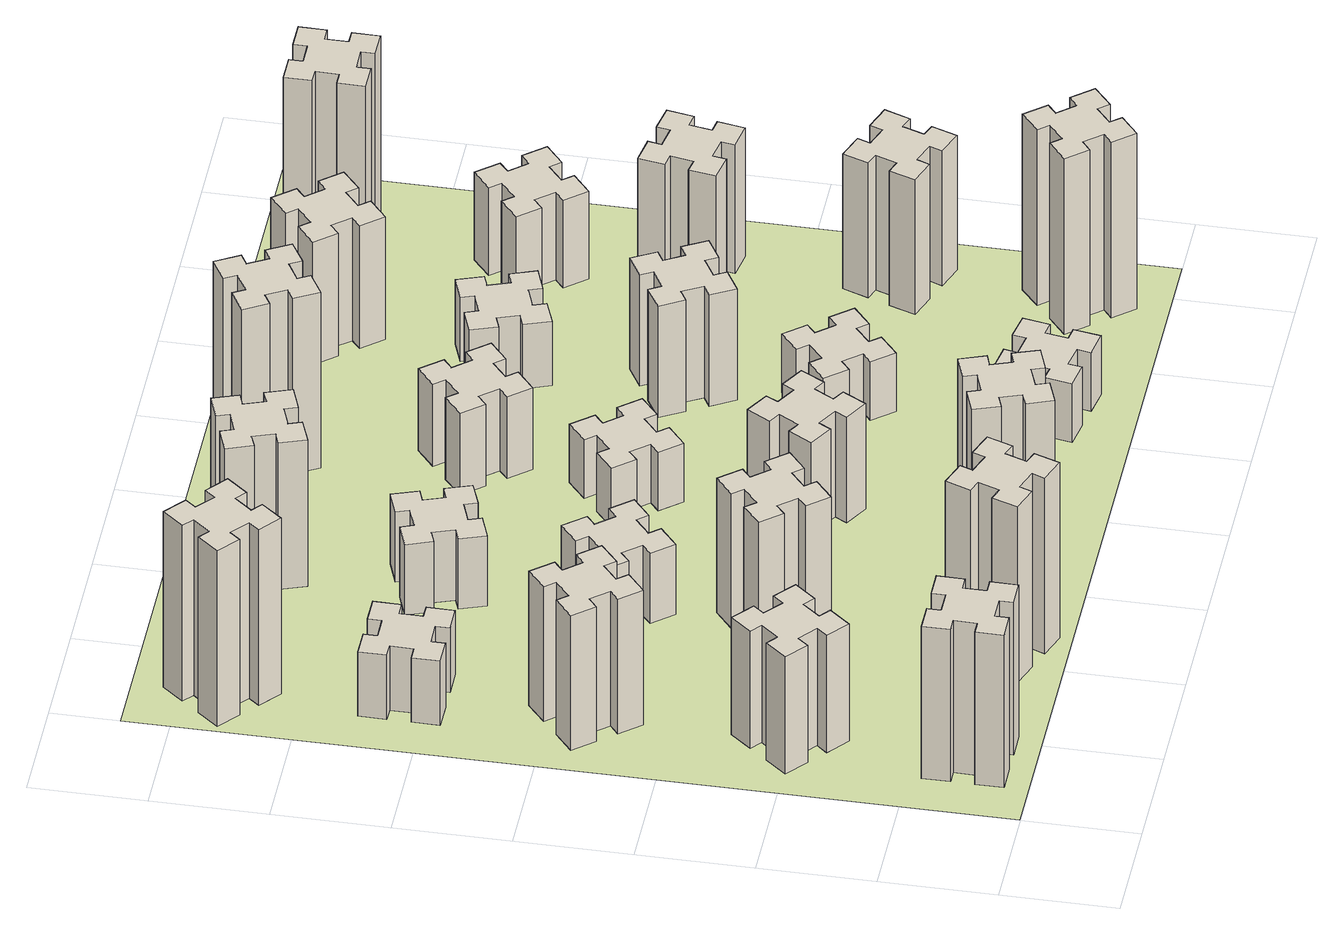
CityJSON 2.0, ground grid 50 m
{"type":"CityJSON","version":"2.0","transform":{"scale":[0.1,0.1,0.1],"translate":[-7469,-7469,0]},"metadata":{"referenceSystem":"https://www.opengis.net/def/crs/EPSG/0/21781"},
"CityObjects":{
"building1":{"type":"Building","attributes":{"class":"1000","function":"1000","usage":"1000","yearOfConstruction":2016,"roofType":"1000","measuredHeight":78,"storeysAboveGround":30,"storeysBelowGround":0},"geometry":[{"type":"Solid","lod":"1","boundaries":[[[[0,1,2,3,4,5,6,7,8,9,10,11,12,13,14,15,16,17,18,19]],[[17,16,20,21]],[[16,15,22,20]],[[15,14,23,22]],[[14,13,24,23]],[[13,12,25,24]],[[12,11,26,25]],[[11,10,27,26]],[[10,9,28,27]],[[9,8,29,28]],[[8,7,30,29]],[[7,6,31,30]],[[6,5,32,31]],[[5,4,33,32]],[[4,3,34,33]],[[3,2,35,34]],[[2,1,36,35]],[[1,0,37,36]],[[0,19,38,37]],[[19,18,39,38]],[[18,17,21,39]],[[24,25,26,27,28,29,30,31,32,33,34,35,36,37,38,39,21,20,22,23]]]]}]},
"building2":{"type":"Building","attributes":{"class":"1000","function":"1000","usage":"1000","yearOfConstruction":2016,"roofType":"1000","measuredHeight":60,"storeysAboveGround":30,"storeysBelowGround":0},"geometry":[{"type":"Solid","lod":"1","boundaries":[[[[40,41,42,43,44,45,46,47,48,49,50,51,52,53,54,55,56,57,58,59]],[[57,56,60,61]],[[56,55,62,60]],[[55,54,63,62]],[[54,53,64,63]],[[53,52,65,64]],[[52,51,66,65]],[[51,50,67,66]],[[50,49,68,67]],[[49,48,69,68]],[[48,47,70,69]],[[47,46,71,70]],[[46,45,72,71]],[[45,44,73,72]],[[44,43,74,73]],[[43,42,75,74]],[[42,41,76,75]],[[41,40,77,76]],[[40,59,78,77]],[[59,58,79,78]],[[58,57,61,79]],[[64,65,66,67,68,69,70,71,72,73,74,75,76,77,78,79,61,60,62,63]]]]}]},
"building3":{"type":"Building","attributes":{"class":"1000","function":"1000","usage":"1000","yearOfConstruction":2016,"roofType":"1000","measuredHeight":69,"storeysAboveGround":30,"storeysBelowGround":0},"geometry":[{"type":"Solid","lod":"1","boundaries":[[[[80,81,82,83,84,85,86,87,88,89,90,91,92,93,94,95,96,97,98,99]],[[97,96,100,101]],[[96,95,102,100]],[[95,94,103,102]],[[94,93,104,103]],[[93,92,105,104]],[[92,91,106,105]],[[91,90,107,106]],[[90,89,108,107]],[[89,88,109,108]],[[88,87,110,109]],[[87,86,111,110]],[[86,85,112,111]],[[85,84,113,112]],[[84,83,114,113]],[[83,82,115,114]],[[82,81,116,115]],[[81,80,117,116]],[[80,99,118,117]],[[99,98,119,118]],[[98,97,101,119]],[[104,105,106,107,108,109,110,111,112,113,114,115,116,117,118,119,101,100,102,103]]]]}]},
"building4":{"type":"Building","attributes":{"class":"1000","function":"1000","usage":"1000","yearOfConstruction":2016,"roofType":"1000","measuredHeight":33,"storeysAboveGround":30,"storeysBelowGround":0},"geometry":[{"type":"Solid","lod":"1","boundaries":[[[[120,121,122,123,124,125,126,127,128,129,130,131,132,133,134,135,136,137,138,139]],[[137,136,140,141]],[[136,135,142,140]],[[135,134,143,142]],[[134,133,144,143]],[[133,132,145,144]],[[132,131,146,145]],[[131,130,147,146]],[[130,129,148,147]],[[129,128,149,148]],[[128,127,150,149]],[[127,126,151,150]],[[126,125,152,151]],[[125,124,153,152]],[[124,123,154,153]],[[123,122,155,154]],[[122,121,156,155]],[[121,120,157,156]],[[120,139,158,157]],[[139,138,159,158]],[[138,137,141,159]],[[144,145,146,147,148,149,150,151,152,153,154,155,156,157,158,159,141,140,142,143]]]]}]},
"building5":{"type":"Building","attributes":{"class":"1000","function":"1000","usage":"1000","yearOfConstruction":2016,"roofType":"1000","measuredHeight":90,"storeysAboveGround":30,"storeysBelowGround":0},"geometry":[{"type":"Solid","lod":"1","boundaries":[[[[160,161,162,163,164,165,166,167,168,169,170,171,172,173,174,175,176,177,178,179]],[[177,176,180,181]],[[176,175,182,180]],[[175,174,183,182]],[[174,173,184,183]],[[173,172,185,184]],[[172,171,186,185]],[[171,170,187,186]],[[170,169,188,187]],[[169,168,189,188]],[[168,167,190,189]],[[167,166,191,190]],[[166,165,192,191]],[[165,164,193,192]],[[164,163,194,193]],[[163,162,195,194]],[[162,161,196,195]],[[161,160,197,196]],[[160,179,198,197]],[[179,178,199,198]],[[178,177,181,199]],[[184,185,186,187,188,189,190,191,192,193,194,195,196,197,198,199,181,180,182,183]]]]}]},
"building6":{"type":"Building","attributes":{"class":"1000","function":"1000","usage":"1000","yearOfConstruction":2016,"roofType":"1000","measuredHeight":90,"storeysAboveGround":30,"storeysBelowGround":0},"geometry":[{"type":"Solid","lod":"1","boundaries":[[[[200,201,202,203,204,205,206,207,208,209,210,211,212,213,214,215,216,217,218,219]],[[217,216,220,221]],[[216,215,222,220]],[[215,214,223,222]],[[214,213,224,223]],[[213,212,225,224]],[[212,211,226,225]],[[211,210,227,226]],[[210,209,228,227]],[[209,208,229,228]],[[208,207,230,229]],[[207,206,231,230]],[[206,205,232,231]],[[205,204,233,232]],[[204,203,234,233]],[[203,202,235,234]],[[202,201,236,235]],[[201,200,237,236]],[[200,219,238,237]],[[219,218,239,238]],[[218,217,221,239]],[[224,225,226,227,228,229,230,231,232,233,234,235,236,237,238,239,221,220,222,223]]]]}]},
"building7":{"type":"Building","attributes":{"class":"1000","function":"1000","usage":"1000","yearOfConstruction":2016,"roofType":"1000","measuredHeight":69,"storeysAboveGround":30,"storeysBelowGround":0},"geometry":[{"type":"Solid","lod":"1","boundaries":[[[[240,241,242,243,244,245,246,247,248,249,250,251,252,253,254,255,256,257,258,259]],[[257,256,260,261]],[[256,255,262,260]],[[255,254,263,262]],[[254,253,264,263]],[[253,252,265,264]],[[252,251,266,265]],[[251,250,267,266]],[[250,249,268,267]],[[249,248,269,268]],[[248,247,270,269]],[[247,246,271,270]],[[246,245,272,271]],[[245,244,273,272]],[[244,243,274,273]],[[243,242,275,274]],[[242,241,276,275]],[[241,240,277,276]],[[240,259,278,277]],[[259,258,279,278]],[[258,257,261,279]],[[264,265,266,267,268,269,270,271,272,273,274,275,276,277,278,279,261,260,262,263]]]]}]},
"building8":{"type":"Building","attributes":{"class":"1000","function":"1000","usage":"1000","yearOfConstruction":2016,"roofType":"1000","measuredHeight":36,"storeysAboveGround":30,"storeysBelowGround":0},"geometry":[{"type":"Solid","lod":"1","boundaries":[[[[280,281,282,283,284,285,286,287,288,289,290,291,292,293,294,295,296,297,298,299]],[[297,296,300,301]],[[296,295,302,300]],[[295,294,303,302]],[[294,293,304,303]],[[293,292,305,304]],[[292,291,306,305]],[[291,290,307,306]],[[290,289,308,307]],[[289,288,309,308]],[[288,287,310,309]],[[287,286,311,310]],[[286,285,312,311]],[[285,284,313,312]],[[284,283,314,313]],[[283,282,315,314]],[[282,281,316,315]],[[281,280,317,316]],[[280,299,318,317]],[[299,298,319,318]],[[298,297,301,319]],[[304,305,306,307,308,309,310,311,312,313,314,315,316,317,318,319,301,300,302,303]]]]}]},
"building9":{"type":"Building","attributes":{"class":"1000","function":"1000","usage":"1000","yearOfConstruction":2016,"roofType":"1000","measuredHeight":87,"storeysAboveGround":30,"storeysBelowGround":0},"geometry":[{"type":"Solid","lod":"1","boundaries":[[[[320,321,322,323,324,325,326,327,328,329,330,331,332,333,334,335,336,337,338,339]],[[337,336,340,341]],[[336,335,342,340]],[[335,334,343,342]],[[334,333,344,343]],[[333,332,345,344]],[[332,331,346,345]],[[331,330,347,346]],[[330,329,348,347]],[[329,328,349,348]],[[328,327,350,349]],[[327,326,351,350]],[[326,325,352,351]],[[325,324,353,352]],[[324,323,354,353]],[[323,322,355,354]],[[322,321,356,355]],[[321,320,357,356]],[[320,339,358,357]],[[339,338,359,358]],[[338,337,341,359]],[[344,345,346,347,348,349,350,351,352,353,354,355,356,357,358,359,341,340,342,343]]]]}]},
"building10":{"type":"Building","attributes":{"class":"1000","function":"1000","usage":"1000","yearOfConstruction":2016,"roofType":"1000","measuredHeight":36,"storeysAboveGround":30,"storeysBelowGround":0},"geometry":[{"type":"Solid","lod":"1","boundaries":[[[[360,361,362,363,364,365,366,367,368,369,370,371,372,373,374,375,376,377,378,379]],[[377,376,380,381]],[[376,375,382,380]],[[375,374,383,382]],[[374,373,384,383]],[[373,372,385,384]],[[372,371,386,385]],[[371,370,387,386]],[[370,369,388,387]],[[369,368,389,388]],[[368,367,390,389]],[[367,366,391,390]],[[366,365,392,391]],[[365,364,393,392]],[[364,363,394,393]],[[363,362,395,394]],[[362,361,396,395]],[[361,360,397,396]],[[360,379,398,397]],[[379,378,399,398]],[[378,377,381,399]],[[384,385,386,387,388,389,390,391,392,393,394,395,396,397,398,399,381,380,382,383]]]]}]},
"building11":{"type":"Building","attributes":{"class":"1000","function":"1000","usage":"1000","yearOfConstruction":2016,"roofType":"1000","measuredHeight":75,"storeysAboveGround":30,"storeysBelowGround":0},"geometry":[{"type":"Solid","lod":"1","boundaries":[[[[400,401,402,403,404,405,406,407,408,409,410,411,412,413,414,415,416,417,418,419]],[[417,416,420,421]],[[416,415,422,420]],[[415,414,423,422]],[[414,413,424,423]],[[413,412,425,424]],[[412,411,426,425]],[[411,410,427,426]],[[410,409,428,427]],[[409,408,429,428]],[[408,407,430,429]],[[407,406,431,430]],[[406,405,432,431]],[[405,404,433,432]],[[404,403,434,433]],[[403,402,435,434]],[[402,401,436,435]],[[401,400,437,436]],[[400,419,438,437]],[[419,418,439,438]],[[418,417,421,439]],[[424,425,426,427,428,429,430,431,432,433,434,435,436,437,438,439,421,420,422,423]]]]}]},
"building12":{"type":"Building","attributes":{"class":"1000","function":"1000","usage":"1000","yearOfConstruction":2016,"roofType":"1000","measuredHeight":54,"storeysAboveGround":30,"storeysBelowGround":0},"geometry":[{"type":"Solid","lod":"1","boundaries":[[[[440,441,442,443,444,445,446,447,448,449,450,451,452,453,454,455,456,457,458,459]],[[457,456,460,461]],[[456,455,462,460]],[[455,454,463,462]],[[454,453,464,463]],[[453,452,465,464]],[[452,451,466,465]],[[451,450,467,466]],[[450,449,468,467]],[[449,448,469,468]],[[448,447,470,469]],[[447,446,471,470]],[[446,445,472,471]],[[445,444,473,472]],[[444,443,474,473]],[[443,442,475,474]],[[442,441,476,475]],[[441,440,477,476]],[[440,459,478,477]],[[459,458,479,478]],[[458,457,461,479]],[[464,465,466,467,468,469,470,471,472,473,474,475,476,477,478,479,461,460,462,463]]]]}]},
"building13":{"type":"Building","attributes":{"class":"1000","function":"1000","usage":"1000","yearOfConstruction":2016,"roofType":"1000","measuredHeight":30,"storeysAboveGround":30,"storeysBelowGround":0},"geometry":[{"type":"Solid","lod":"1","boundaries":[[[[480,481,482,483,484,485,486,487,488,489,490,491,492,493,494,495,496,497,498,499]],[[497,496,500,501]],[[496,495,502,500]],[[495,494,503,502]],[[494,493,504,503]],[[493,492,505,504]],[[492,491,506,505]],[[491,490,507,506]],[[490,489,508,507]],[[489,488,509,508]],[[488,487,510,509]],[[487,486,511,510]],[[486,485,512,511]],[[485,484,513,512]],[[484,483,514,513]],[[483,482,515,514]],[[482,481,516,515]],[[481,480,517,516]],[[480,499,518,517]],[[499,498,519,518]],[[498,497,501,519]],[[504,505,506,507,508,509,510,511,512,513,514,515,516,517,518,519,501,500,502,503]]]]}]},
"building14":{"type":"Building","attributes":{"class":"1000","function":"1000","usage":"1000","yearOfConstruction":2016,"roofType":"1000","measuredHeight":42,"storeysAboveGround":30,"storeysBelowGround":0},"geometry":[{"type":"Solid","lod":"1","boundaries":[[[[520,521,522,523,524,525,526,527,528,529,530,531,532,533,534,535,536,537,538,539]],[[537,536,540,541]],[[536,535,542,540]],[[535,534,543,542]],[[534,533,544,543]],[[533,532,545,544]],[[532,531,546,545]],[[531,530,547,546]],[[530,529,548,547]],[[529,528,549,548]],[[528,527,550,549]],[[527,526,551,550]],[[526,525,552,551]],[[525,524,553,552]],[[524,523,554,553]],[[523,522,555,554]],[[522,521,556,555]],[[521,520,557,556]],[[520,539,558,557]],[[539,538,559,558]],[[538,537,541,559]],[[544,545,546,547,548,549,550,551,552,553,554,555,556,557,558,559,541,540,542,543]]]]}]},
"building15":{"type":"Building","attributes":{"class":"1000","function":"1000","usage":"1000","yearOfConstruction":2016,"roofType":"1000","measuredHeight":30,"storeysAboveGround":30,"storeysBelowGround":0},"geometry":[{"type":"Solid","lod":"1","boundaries":[[[[560,561,562,563,564,565,566,567,568,569,570,571,572,573,574,575,576,577,578,579]],[[577,576,580,581]],[[576,575,582,580]],[[575,574,583,582]],[[574,573,584,583]],[[573,572,585,584]],[[572,571,586,585]],[[571,570,587,586]],[[570,569,588,587]],[[569,568,589,588]],[[568,567,590,589]],[[567,566,591,590]],[[566,565,592,591]],[[565,564,593,592]],[[564,563,594,593]],[[563,562,595,594]],[[562,561,596,595]],[[561,560,597,596]],[[560,579,598,597]],[[579,578,599,598]],[[578,577,581,599]],[[584,585,586,587,588,589,590,591,592,593,594,595,596,597,598,599,581,580,582,583]]]]}]},
"building16":{"type":"Building","attributes":{"class":"1000","function":"1000","usage":"1000","yearOfConstruction":2016,"roofType":"1000","measuredHeight":90,"storeysAboveGround":30,"storeysBelowGround":0},"geometry":[{"type":"Solid","lod":"1","boundaries":[[[[600,601,602,603,604,605,606,607,608,609,610,611,612,613,614,615,616,617,618,619]],[[617,616,620,621]],[[616,615,622,620]],[[615,614,623,622]],[[614,613,624,623]],[[613,612,625,624]],[[612,611,626,625]],[[611,610,627,626]],[[610,609,628,627]],[[609,608,629,628]],[[608,607,630,629]],[[607,606,631,630]],[[606,605,632,631]],[[605,604,633,632]],[[604,603,634,633]],[[603,602,635,634]],[[602,601,636,635]],[[601,600,637,636]],[[600,619,638,637]],[[619,618,639,638]],[[618,617,621,639]],[[624,625,626,627,628,629,630,631,632,633,634,635,636,637,638,639,621,620,622,623]]]]}]},
"building17":{"type":"Building","attributes":{"class":"1000","function":"1000","usage":"1000","yearOfConstruction":2016,"roofType":"1000","measuredHeight":30,"storeysAboveGround":30,"storeysBelowGround":0},"geometry":[{"type":"Solid","lod":"1","boundaries":[[[[640,641,642,643,644,645,646,647,648,649,650,651,652,653,654,655,656,657,658,659]],[[657,656,660,661]],[[656,655,662,660]],[[655,654,663,662]],[[654,653,664,663]],[[653,652,665,664]],[[652,651,666,665]],[[651,650,667,666]],[[650,649,668,667]],[[649,648,669,668]],[[648,647,670,669]],[[647,646,671,670]],[[646,645,672,671]],[[645,644,673,672]],[[644,643,674,673]],[[643,642,675,674]],[[642,641,676,675]],[[641,640,677,676]],[[640,659,678,677]],[[659,658,679,678]],[[658,657,661,679]],[[664,665,666,667,668,669,670,671,672,673,674,675,676,677,678,679,661,660,662,663]]]]}]},
"building18":{"type":"Building","attributes":{"class":"1000","function":"1000","usage":"1000","yearOfConstruction":2016,"roofType":"1000","measuredHeight":57,"storeysAboveGround":30,"storeysBelowGround":0},"geometry":[{"type":"Solid","lod":"1","boundaries":[[[[680,681,682,683,684,685,686,687,688,689,690,691,692,693,694,695,696,697,698,699]],[[697,696,700,701]],[[696,695,702,700]],[[695,694,703,702]],[[694,693,704,703]],[[693,692,705,704]],[[692,691,706,705]],[[691,690,707,706]],[[690,689,708,707]],[[689,688,709,708]],[[688,687,710,709]],[[687,686,711,710]],[[686,685,712,711]],[[685,684,713,712]],[[684,683,714,713]],[[683,682,715,714]],[[682,681,716,715]],[[681,680,717,716]],[[680,699,718,717]],[[699,698,719,718]],[[698,697,701,719]],[[704,705,706,707,708,709,710,711,712,713,714,715,716,717,718,719,701,700,702,703]]]]}]},
"building19":{"type":"Building","attributes":{"class":"1000","function":"1000","usage":"1000","yearOfConstruction":2016,"roofType":"1000","measuredHeight":33,"storeysAboveGround":30,"storeysBelowGround":0},"geometry":[{"type":"Solid","lod":"1","boundaries":[[[[720,721,722,723,724,725,726,727,728,729,730,731,732,733,734,735,736,737,738,739]],[[737,736,740,741]],[[736,735,742,740]],[[735,734,743,742]],[[734,733,744,743]],[[733,732,745,744]],[[732,731,746,745]],[[731,730,747,746]],[[730,729,748,747]],[[729,728,749,748]],[[728,727,750,749]],[[727,726,751,750]],[[726,725,752,751]],[[725,724,753,752]],[[724,723,754,753]],[[723,722,755,754]],[[722,721,756,755]],[[721,720,757,756]],[[720,739,758,757]],[[739,738,759,758]],[[738,737,741,759]],[[744,745,746,747,748,749,750,751,752,753,754,755,756,757,758,759,741,740,742,743]]]]}]},
"building20":{"type":"Building","attributes":{"class":"1000","function":"1000","usage":"1000","yearOfConstruction":2016,"roofType":"1000","measuredHeight":90,"storeysAboveGround":30,"storeysBelowGround":0},"geometry":[{"type":"Solid","lod":"1","boundaries":[[[[760,761,762,763,764,765,766,767,768,769,770,771,772,773,774,775,776,777,778,779]],[[777,776,780,781]],[[776,775,782,780]],[[775,774,783,782]],[[774,773,784,783]],[[773,772,785,784]],[[772,771,786,785]],[[771,770,787,786]],[[770,769,788,787]],[[769,768,789,788]],[[768,767,790,789]],[[767,766,791,790]],[[766,765,792,791]],[[765,764,793,792]],[[764,763,794,793]],[[763,762,795,794]],[[762,761,796,795]],[[761,760,797,796]],[[760,779,798,797]],[[779,778,799,798]],[[778,777,781,799]],[[784,785,786,787,788,789,790,791,792,793,794,795,796,797,798,799,781,780,782,783]]]]}]},
"building21":{"type":"Building","attributes":{"class":"1000","function":"1000","usage":"1000","yearOfConstruction":2016,"roofType":"1000","measuredHeight":63,"storeysAboveGround":30,"storeysBelowGround":0},"geometry":[{"type":"Solid","lod":"1","boundaries":[[[[800,801,802,803,804,805,806,807,808,809,810,811,812,813,814,815,816,817,818,819]],[[817,816,820,821]],[[816,815,822,820]],[[815,814,823,822]],[[814,813,824,823]],[[813,812,825,824]],[[812,811,826,825]],[[811,810,827,826]],[[810,809,828,827]],[[809,808,829,828]],[[808,807,830,829]],[[807,806,831,830]],[[806,805,832,831]],[[805,804,833,832]],[[804,803,834,833]],[[803,802,835,834]],[[802,801,836,835]],[[801,800,837,836]],[[800,819,838,837]],[[819,818,839,838]],[[818,817,821,839]],[[824,825,826,827,828,829,830,831,832,833,834,835,836,837,838,839,821,820,822,823]]]]}]},
"building22":{"type":"Building","attributes":{"class":"1000","function":"1000","usage":"1000","yearOfConstruction":2016,"roofType":"1000","measuredHeight":69,"storeysAboveGround":30,"storeysBelowGround":0},"geometry":[{"type":"Solid","lod":"1","boundaries":[[[[840,841,842,843,844,845,846,847,848,849,850,851,852,853,854,855,856,857,858,859]],[[857,856,860,861]],[[856,855,862,860]],[[855,854,863,862]],[[854,853,864,863]],[[853,852,865,864]],[[852,851,866,865]],[[851,850,867,866]],[[850,849,868,867]],[[849,848,869,868]],[[848,847,870,869]],[[847,846,871,870]],[[846,845,872,871]],[[845,844,873,872]],[[844,843,874,873]],[[843,842,875,874]],[[842,841,876,875]],[[841,840,877,876]],[[840,859,878,877]],[[859,858,879,878]],[[858,857,861,879]],[[864,865,866,867,868,869,870,871,872,873,874,875,876,877,878,879,861,860,862,863]]]]}]},
"building23":{"type":"Building","attributes":{"class":"1000","function":"1000","usage":"1000","yearOfConstruction":2016,"roofType":"1000","measuredHeight":66,"storeysAboveGround":30,"storeysBelowGround":0},"geometry":[{"type":"Solid","lod":"1","boundaries":[[[[880,881,882,883,884,885,886,887,888,889,890,891,892,893,894,895,896,897,898,899]],[[897,896,900,901]],[[896,895,902,900]],[[895,894,903,902]],[[894,893,904,903]],[[893,892,905,904]],[[892,891,906,905]],[[891,890,907,906]],[[890,889,908,907]],[[889,888,909,908]],[[888,887,910,909]],[[887,886,911,910]],[[886,885,912,911]],[[885,884,913,912]],[[884,883,914,913]],[[883,882,915,914]],[[882,881,916,915]],[[881,880,917,916]],[[880,899,918,917]],[[899,898,919,918]],[[898,897,901,919]],[[904,905,906,907,908,909,910,911,912,913,914,915,916,917,918,919,901,900,902,903]]]]}]},
"building24":{"type":"Building","attributes":{"class":"1000","function":"1000","usage":"1000","yearOfConstruction":2016,"roofType":"1000","measuredHeight":45,"storeysAboveGround":30,"storeysBelowGround":0},"geometry":[{"type":"Solid","lod":"1","boundaries":[[[[920,921,922,923,924,925,926,927,928,929,930,931,932,933,934,935,936,937,938,939]],[[937,936,940,941]],[[936,935,942,940]],[[935,934,943,942]],[[934,933,944,943]],[[933,932,945,944]],[[932,931,946,945]],[[931,930,947,946]],[[930,929,948,947]],[[929,928,949,948]],[[928,927,950,949]],[[927,926,951,950]],[[926,925,952,951]],[[925,924,953,952]],[[924,923,954,953]],[[923,922,955,954]],[[922,921,956,955]],[[921,920,957,956]],[[920,939,958,957]],[[939,938,959,958]],[[938,937,941,959]],[[944,945,946,947,948,949,950,951,952,953,954,955,956,957,958,959,941,940,942,943]]]]}]},
"building25":{"type":"Building","attributes":{"class":"1000","function":"1000","usage":"1000","yearOfConstruction":2016,"roofType":"1000","measuredHeight":90,"storeysAboveGround":30,"storeysBelowGround":0},"geometry":[{"type":"Solid","lod":"1","boundaries":[[[[960,961,962,963,964,965,966,967,968,969,970,971,972,973,974,975,976,977,978,979]],[[977,976,980,981]],[[976,975,982,980]],[[975,974,983,982]],[[974,973,984,983]],[[973,972,985,984]],[[972,971,986,985]],[[971,970,987,986]],[[970,969,988,987]],[[969,968,989,988]],[[968,967,990,989]],[[967,966,991,990]],[[966,965,992,991]],[[965,964,993,992]],[[964,963,994,993]],[[963,962,995,994]],[[962,961,996,995]],[[961,960,997,996]],[[960,979,998,997]],[[979,978,999,998]],[[978,977,981,999]],[[984,985,986,987,988,989,990,991,992,993,994,995,996,997,998,999,981,980,982,983]]]]}]},
"landuse1":{"type":"LandUse","attributes":{"name":"plot1","function":"1010"},"geometry":[{"type":"MultiSurface","lod":"1","boundaries":[[[1000,1001,1002,1003]]]}]}
},
"vertices":[
[265,325,0],[265,225,0],[205,225,0],[205,105,0],[325,105,0],[325,165,0],[425,165,0],[425,105,0],[545,105,0],[545,225,0],[485,225,0],[485,325,0],[545,325,0],[545,445,0],[425,445,0],[425,385,0],[325,385,0],[325,445,0],[205,445,0],[205,325,0],[325,385,780],[325,445,780],[425,385,780],[425,445,780],[545,445,780],[545,325,780],[485,325,780],[485,225,780],[545,225,780],[545,105,780],[425,105,780],[425,165,780],[325,165,780],[325,105,780],[205,105,780],[205,225,780],[265,225,780],[265,325,780],[205,325,780],[205,445,780],
[484,1067,0],[408,1132,0],[446,1178,0],[354,1255,0],[277,1163,0],[323,1124,0],[259,1048,0],[213,1086,0],[136,994,0],[228,917,0],[266,963,0],[343,899,0],[304,853,0],[396,776,0],[473,868,0],[427,906,0],[492,983,0],[538,944,0],[615,1036,0],[523,1113,0],[492,983,600],[538,944,600],[427,906,600],[473,868,600],[396,776,600],[304,853,600],[343,899,600],[266,963,600],[228,917,600],[136,994,600],[213,1086,600],[259,1048,600],[323,1124,600],[277,1163,600],[354,1255,600],[446,1178,600],[408,1132,600],[484,1067,600],[523,1113,600],[615,1036,600],
[492,1888,0],[427,1964,0],[473,2003,0],[396,2095,0],[304,2018,0],[343,1972,0],[266,1907,0],[228,1953,0],[136,1876,0],[213,1784,0],[259,1823,0],[323,1746,0],[277,1708,0],[354,1616,0],[446,1693,0],[408,1739,0],[484,1803,0],[523,1757,0],[615,1834,0],[538,1926,0],[484,1803,690],[523,1757,690],[408,1739,690],[446,1693,690],[354,1616,690],[277,1708,690],[323,1746,690],[259,1823,690],[213,1784,690],[136,1876,690],[228,1953,690],[266,1907,690],[343,1972,690],[304,2018,690],[396,2095,690],[473,2003,690],[427,1964,690],[492,1888,690],[538,1926,690],[615,1834,690],
[485,2545,0],[485,2645,0],[545,2645,0],[545,2765,0],[425,2765,0],[425,2705,0],[325,2705,0],[325,2765,0],[205,2765,0],[205,2645,0],[265,2645,0],[265,2545,0],[205,2545,0],[205,2425,0],[325,2425,0],[325,2485,0],[425,2485,0],[425,2425,0],[545,2425,0],[545,2545,0],[425,2485,330],[425,2425,330],[325,2485,330],[325,2425,330],[205,2425,330],[205,2545,330],[265,2545,330],[265,2645,330],[205,2645,330],[205,2765,330],[325,2765,330],[325,2705,330],[425,2705,330],[425,2765,330],[545,2765,330],[545,2645,330],[485,2645,330],[485,2545,330],[545,2545,330],[545,2425,330],
[1029,360,0],[995,266,0],[939,287,0],[897,174,0],[1010,133,0],[1031,189,0],[1125,155,0],[1104,99,0],[1217,57,0],[1258,170,0],[1202,191,0],[1236,285,0],[1292,264,0],[1333,377,0],[1220,418,0],[1200,362,0],[1106,396,0],[1127,452,0],[1014,493,0],[973,380,0],[1106,396,900],[1127,452,900],[1200,362,900],[1220,418,900],[1333,377,900],[1292,264,900],[1236,285,900],[1202,191,900],[1258,170,900],[1217,57,900],[1104,99,900],[1125,155,900],[1031,189,900],[1010,133,900],[897,174,900],[939,287,900],[995,266,900],[1029,360,900],[973,380,900],[1014,493,900],
[384,3387,0],[308,3452,0],[346,3498,0],[254,3575,0],[177,3483,0],[223,3444,0],[159,3368,0],[113,3406,0],[36,3314,0],[128,3237,0],[166,3283,0],[243,3219,0],[204,3173,0],[296,3096,0],[373,3188,0],[327,3226,0],[392,3303,0],[438,3264,0],[515,3356,0],[423,3433,0],[392,3303,900],[438,3264,900],[327,3226,900],[373,3188,900],[296,3096,900],[204,3173,900],[243,3219,900],[166,3283,900],[128,3237,900],[36,3314,900],[113,3406,900],[159,3368,900],[223,3444,900],[177,3483,900],[254,3575,900],[346,3498,900],[308,3452,900],[384,3387,900],[423,3433,900],[515,3356,900],
[1083,1332,0],[1006,1267,0],[968,1313,0],[876,1236,0],[953,1144,0],[999,1183,0],[1063,1106,0],[1017,1068,0],[1094,976,0],[1186,1053,0],[1148,1099,0],[1224,1163,0],[1263,1117,0],[1355,1194,0],[1278,1286,0],[1232,1248,0],[1167,1324,0],[1213,1363,0],[1136,1455,0],[1044,1378,0],[1167,1324,690],[1213,1363,690],[1232,1248,690],[1278,1286,690],[1355,1194,690],[1263,1117,690],[1224,1163,690],[1148,1099,690],[1186,1053,690],[1094,976,690],[1017,1068,690],[1063,1106,690],[999,1183,690],[953,1144,690],[876,1236,690],[968,1313,690],[1006,1267,690],[1083,1332,690],[1044,1378,690],[1136,1455,690],
[1083,1972,0],[1006,1907,0],[968,1953,0],[876,1876,0],[953,1784,0],[999,1823,0],[1063,1746,0],[1017,1708,0],[1094,1616,0],[1186,1693,0],[1148,1739,0],[1224,1803,0],[1263,1757,0],[1355,1834,0],[1278,1926,0],[1232,1888,0],[1167,1964,0],[1213,2003,0],[1136,2095,0],[1044,2018,0],[1167,1964,360],[1213,2003,360],[1232,1888,360],[1278,1926,360],[1355,1834,360],[1263,1757,360],[1224,1803,360],[1148,1739,360],[1186,1693,360],[1094,1616,360],[1017,1708,360],[1063,1746,360],[999,1823,360],[953,1784,360],[876,1876,360],[968,1953,360],[1006,1907,360],[1083,1972,360],[1044,2018,360],[1136,2095,360],
[1635,385,0],[1669,291,0],[1613,270,0],[1654,157,0],[1767,199,0],[1746,255,0],[1840,289,0],[1860,233,0],[1973,274,0],[1932,387,0],[1876,366,0],[1842,460,0],[1898,480,0],[1857,593,0],[1744,552,0],[1765,496,0],[1671,462,0],[1650,518,0],[1537,477,0],[1579,364,0],[1671,462,870],[1650,518,870],[1765,496,870],[1744,552,870],[1857,593,870],[1898,480,870],[1842,460,870],[1876,366,870],[1932,387,870],[1973,274,870],[1860,233,870],[1840,289,870],[1746,255,870],[1767,199,870],[1654,157,870],[1613,270,870],[1669,291,870],[1635,385,870],[1579,364,870],[1537,477,870],
[1106,2475,0],[1200,2509,0],[1220,2453,0],[1333,2494,0],[1292,2607,0],[1236,2586,0],[1202,2680,0],[1258,2700,0],[1217,2813,0],[1104,2772,0],[1125,2716,0],[1031,2682,0],[1010,2738,0],[897,2697,0],[939,2584,0],[995,2605,0],[1029,2511,0],[973,2490,0],[1014,2377,0],[1127,2419,0],[1029,2511,360],[973,2490,360],[995,2605,360],[939,2584,360],[897,2697,360],[1010,2738,360],[1031,2682,360],[1125,2716,360],[1104,2772,360],[1217,2813,360],[1258,2700,360],[1202,2680,360],[1236,2586,360],[1292,2607,360],[1333,2494,360],[1220,2453,360],[1200,2509,360],[1106,2475,360],[1127,2419,360],[1014,2377,360],
[1125,3456,0],[1031,3422,0],[1010,3478,0],[897,3437,0],[939,3324,0],[995,3345,0],[1029,3251,0],[973,3230,0],[1014,3117,0],[1127,3159,0],[1106,3215,0],[1200,3249,0],[1220,3193,0],[1333,3234,0],[1292,3347,0],[1236,3326,0],[1202,3420,0],[1258,3440,0],[1217,3553,0],[1104,3512,0],[1202,3420,750],[1258,3440,750],[1236,3326,750],[1292,3347,750],[1333,3234,750],[1220,3193,750],[1200,3249,750],[1106,3215,750],[1127,3159,750],[1014,3117,750],[973,3230,750],[1029,3251,750],[995,3345,750],[939,3324,750],[897,3437,750],[1010,3478,750],[1031,3422,750],[1125,3456,750],[1104,3512,750],[1217,3553,750],
[1954,1286,0],[1867,1336,0],[1897,1388,0],[1793,1448,0],[1733,1344,0],[1785,1314,0],[1735,1227,0],[1683,1257,0],[1623,1153,0],[1727,1093,0],[1757,1145,0],[1844,1095,0],[1814,1043,0],[1918,983,0],[1978,1087,0],[1926,1117,0],[1976,1204,0],[2028,1174,0],[2088,1278,0],[1984,1338,0],[1976,1204,540],[2028,1174,540],[1926,1117,540],[1978,1087,540],[1918,983,540],[1814,1043,540],[1844,1095,540],[1757,1145,540],[1727,1093,540],[1623,1153,540],[1683,1257,540],[1735,1227,540],[1785,1314,540],[1733,1344,540],[1793,1448,540],[1897,1388,540],[1867,1336,540],[1954,1286,540],[1984,1338,540],[2088,1278,540],
[1972,1988,0],[1907,2064,0],[1953,2103,0],[1876,2195,0],[1784,2118,0],[1823,2072,0],[1746,2007,0],[1708,2053,0],[1616,1976,0],[1693,1884,0],[1739,1923,0],[1803,1846,0],[1757,1808,0],[1834,1716,0],[1926,1793,0],[1888,1839,0],[1964,1903,0],[2003,1857,0],[2095,1934,0],[2018,2026,0],[1964,1903,300],[2003,1857,300],[1888,1839,300],[1926,1793,300],[1834,1716,300],[1757,1808,300],[1803,1846,300],[1739,1923,300],[1693,1884,300],[1616,1976,300],[1708,2053,300],[1746,2007,300],[1823,2072,300],[1784,2118,300],[1876,2195,300],[1953,2103,300],[1907,2064,300],[1972,1988,300],[2018,2026,300],[2095,1934,300],
[1839,2563,0],[1903,2486,0],[1857,2448,0],[1934,2356,0],[2026,2433,0],[1988,2479,0],[2064,2543,0],[2103,2497,0],[2195,2574,0],[2118,2666,0],[2072,2628,0],[2007,2704,0],[2053,2743,0],[1976,2835,0],[1884,2758,0],[1923,2712,0],[1846,2647,0],[1808,2693,0],[1716,2616,0],[1793,2524,0],[1846,2647,420],[1808,2693,420],[1923,2712,420],[1884,2758,420],[1976,2835,420],[2053,2743,420],[2007,2704,420],[2072,2628,420],[2118,2666,420],[2195,2574,420],[2103,2497,420],[2064,2543,420],[1988,2479,420],[2026,2433,420],[1934,2356,420],[1857,2448,420],[1903,2486,420],[1839,2563,420],[1793,2524,420],[1716,2616,420],
[2596,444,0],[2578,345,0],[2519,356,0],[2498,237,0],[2617,217,0],[2627,276,0],[2725,258,0],[2715,199,0],[2833,178,0],[2854,297,0],[2795,307,0],[2812,405,0],[2871,395,0],[2892,513,0],[2774,534,0],[2764,475,0],[2665,492,0],[2676,551,0],[2557,572,0],[2537,454,0],[2665,492,300],[2676,551,300],[2764,475,300],[2774,534,300],[2892,513,300],[2871,395,300],[2812,405,300],[2795,307,300],[2854,297,300],[2833,178,300],[2715,199,300],[2725,258,300],[2627,276,300],[2617,217,300],[2498,237,300],[2519,356,300],[2578,345,300],[2596,444,300],[2537,454,300],[2557,572,300],
[1844,3556,0],[1757,3506,0],[1727,3558,0],[1623,3498,0],[1683,3394,0],[1735,3424,0],[1785,3337,0],[1733,3307,0],[1793,3203,0],[1897,3263,0],[1867,3315,0],[1954,3365,0],[1984,3313,0],[2088,3373,0],[2028,3477,0],[1976,3447,0],[1926,3534,0],[1978,3564,0],[1918,3668,0],[1814,3608,0],[1926,3534,900],[1978,3564,900],[1976,3447,900],[2028,3477,900],[2088,3373,900],[1984,3313,900],[1954,3365,900],[1867,3315,900],[1897,3263,900],[1793,3203,900],[1733,3307,900],[1785,3337,900],[1735,3424,900],[1683,3394,900],[1623,3498,900],[1727,3558,900],[1757,3506,900],[1844,3556,900],[1814,3608,900],[1918,3668,900],
[2628,1099,0],[2704,1163,0],[2743,1117,0],[2835,1194,0],[2758,1286,0],[2712,1248,0],[2647,1324,0],[2693,1363,0],[2616,1455,0],[2524,1378,0],[2563,1332,0],[2486,1267,0],[2448,1313,0],[2356,1236,0],[2433,1144,0],[2479,1183,0],[2543,1106,0],[2497,1068,0],[2574,976,0],[2666,1053,0],[2543,1106,300],[2497,1068,300],[2479,1183,300],[2433,1144,300],[2356,1236,300],[2448,1313,300],[2486,1267,300],[2563,1332,300],[2524,1378,300],[2616,1455,300],[2693,1363,300],[2647,1324,300],[2712,1248,300],[2758,1286,300],[2835,1194,300],[2743,1117,300],[2704,1163,300],[2628,1099,300],[2666,1053,300],[2574,976,300],
[2475,1844,0],[2525,1757,0],[2473,1727,0],[2533,1623,0],[2637,1683,0],[2607,1735,0],[2694,1785,0],[2724,1733,0],[2828,1793,0],[2768,1897,0],[2716,1867,0],[2666,1954,0],[2718,1984,0],[2658,2088,0],[2554,2028,0],[2584,1976,0],[2497,1926,0],[2467,1978,0],[2363,1918,0],[2423,1814,0],[2497,1926,570],[2467,1978,570],[2584,1976,570],[2554,2028,570],[2658,2088,570],[2718,1984,570],[2666,1954,570],[2716,1867,570],[2768,1897,570],[2828,1793,570],[2724,1733,570],[2694,1785,570],[2607,1735,570],[2637,1683,570],[2533,1623,570],[2473,1727,570],[2525,1757,570],[2475,1844,570],[2423,1814,570],[2363,1918,570],
[2586,2475,0],[2680,2509,0],[2700,2453,0],[2813,2494,0],[2772,2607,0],[2716,2586,0],[2682,2680,0],[2738,2700,0],[2697,2813,0],[2584,2772,0],[2605,2716,0],[2511,2682,0],[2490,2738,0],[2377,2697,0],[2419,2584,0],[2475,2605,0],[2509,2511,0],[2453,2490,0],[2494,2377,0],[2607,2419,0],[2509,2511,330],[2453,2490,330],[2475,2605,330],[2419,2584,330],[2377,2697,330],[2490,2738,330],[2511,2682,330],[2605,2716,330],[2584,2772,330],[2697,2813,330],[2738,2700,330],[2682,2680,330],[2716,2586,330],[2772,2607,330],[2813,2494,330],[2700,2453,330],[2680,2509,330],[2586,2475,330],[2607,2419,330],[2494,2377,330],
[3468,259,0],[3544,323,0],[3583,277,0],[3675,354,0],[3598,446,0],[3552,408,0],[3487,484,0],[3533,523,0],[3456,615,0],[3364,538,0],[3403,492,0],[3326,427,0],[3288,473,0],[3196,396,0],[3273,304,0],[3319,343,0],[3383,266,0],[3337,228,0],[3414,136,0],[3506,213,0],[3383,266,900],[3337,228,900],[3319,343,900],[3273,304,900],[3196,396,900],[3288,473,900],[3326,427,900],[3403,492,900],[3364,538,900],[3456,615,900],[3533,523,900],[3487,484,900],[3552,408,900],[3598,446,900],[3675,354,900],[3583,277,900],[3544,323,900],[3468,259,900],[3506,213,900],[3414,136,900],
[2812,3368,0],[2747,3444,0],[2793,3483,0],[2716,3575,0],[2624,3498,0],[2663,3452,0],[2586,3387,0],[2548,3433,0],[2456,3356,0],[2533,3264,0],[2579,3303,0],[2643,3226,0],[2597,3188,0],[2674,3096,0],[2766,3173,0],[2728,3219,0],[2804,3283,0],[2843,3237,0],[2935,3314,0],[2858,3406,0],[2804,3283,630],[2843,3237,630],[2728,3219,630],[2766,3173,630],[2674,3096,630],[2597,3188,630],[2643,3226,630],[2579,3303,630],[2533,3264,630],[2456,3356,630],[2548,3433,630],[2586,3387,630],[2663,3452,630],[2624,3498,630],[2716,3575,630],[2793,3483,630],[2747,3444,630],[2812,3368,630],[2858,3406,630],[2935,3314,630],
[3351,1029,0],[3445,995,0],[3424,939,0],[3537,897,0],[3578,1010,0],[3522,1031,0],[3556,1125,0],[3612,1104,0],[3653,1217,0],[3540,1258,0],[3520,1202,0],[3426,1236,0],[3447,1292,0],[3334,1333,0],[3293,1220,0],[3349,1200,0],[3315,1106,0],[3259,1127,0],[3217,1014,0],[3330,973,0],[3315,1106,690],[3259,1127,690],[3349,1200,690],[3293,1220,690],[3334,1333,690],[3447,1292,690],[3426,1236,690],[3520,1202,690],[3540,1258,690],[3653,1217,690],[3612,1104,690],[3556,1125,690],[3522,1031,690],[3578,1010,690],[3537,897,690],[3424,939,690],[3445,995,690],[3351,1029,690],[3330,973,690],[3217,1014,690],
[3267,1856,0],[3365,1838,0],[3355,1779,0],[3473,1758,0],[3494,1877,0],[3435,1887,0],[3452,1985,0],[3511,1975,0],[3532,2093,0],[3414,2114,0],[3404,2055,0],[3305,2072,0],[3316,2131,0],[3197,2152,0],[3177,2034,0],[3236,2024,0],[3218,1925,0],[3159,1936,0],[3138,1817,0],[3257,1797,0],[3218,1925,660],[3159,1936,660],[3236,2024,660],[3177,2034,660],[3197,2152,660],[3316,2131,660],[3305,2072,660],[3404,2055,660],[3414,2114,660],[3532,2093,660],[3511,1975,660],[3452,1985,660],[3435,1887,660],[3494,1877,660],[3473,1758,660],[3355,1779,660],[3365,1838,660],[3267,1856,660],[3257,1797,660],[3138,1817,660],
[3119,2563,0],[3183,2486,0],[3137,2448,0],[3214,2356,0],[3306,2433,0],[3268,2479,0],[3344,2543,0],[3383,2497,0],[3475,2574,0],[3398,2666,0],[3352,2628,0],[3287,2704,0],[3333,2743,0],[3256,2835,0],[3164,2758,0],[3203,2712,0],[3126,2647,0],[3088,2693,0],[2996,2616,0],[3073,2524,0],[3126,2647,450],[3088,2693,450],[3203,2712,450],[3164,2758,450],[3256,2835,450],[3333,2743,450],[3287,2704,450],[3352,2628,450],[3398,2666,450],[3475,2574,450],[3383,2497,450],[3344,2543,450],[3268,2479,450],[3306,2433,450],[3214,2356,450],[3137,2448,450],[3183,2486,450],[3119,2563,450],[3073,2524,450],[2996,2616,450],
[3285,3325,0],[3385,3325,0],[3385,3265,0],[3505,3265,0],[3505,3385,0],[3445,3385,0],[3445,3485,0],[3505,3485,0],[3505,3605,0],[3385,3605,0],[3385,3545,0],[3285,3545,0],[3285,3605,0],[3165,3605,0],[3165,3485,0],[3225,3485,0],[3225,3385,0],[3165,3385,0],[3165,3265,0],[3285,3265,0],[3225,3385,900],[3165,3385,900],[3225,3485,900],[3165,3485,900],[3165,3605,900],[3285,3605,900],[3285,3545,900],[3385,3545,900],[3385,3605,900],[3505,3605,900],[3505,3485,900],[3445,3485,900],[3445,3385,900],[3505,3385,900],[3505,3265,900],[3385,3265,900],[3385,3325,900],[3285,3325,900],[3285,3265,900],[3165,3265,900],
[5,3705,0],[3705,3705,0],[3705,5,0],[5,5,0]
]}
